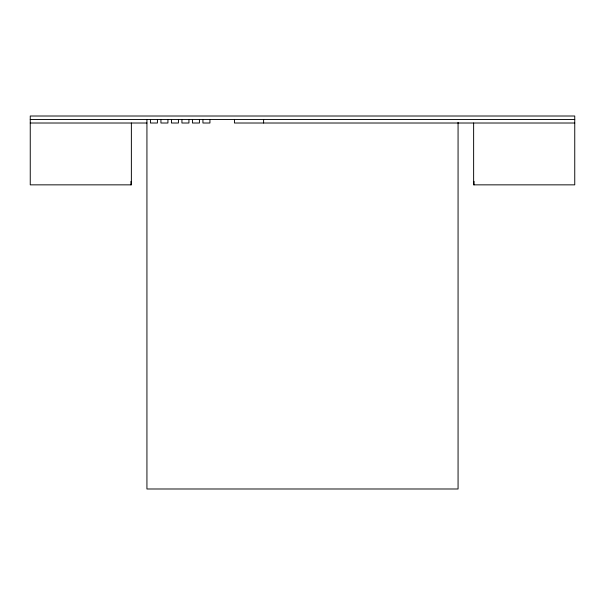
<?xml version="1.0" encoding="UTF-8"?>
<svg xmlns="http://www.w3.org/2000/svg" width="605" height="605" viewBox="0 0 605 605"><rect width="100%" height="100%" fill="white"/><g stroke="black" fill="none" stroke-linecap="round" stroke-linejoin="round"><path stroke-width="0.91" d="M30.25 119.51L574.75 119.51M30.25 123.012L146.932 123.012M574.75 123.012L234.438 123.012L234.438 119.51M474.017 181.349L474.017 184.85M473.632 123.012L473.632 184.85L574.75 184.85L574.75 116.009L30.25 116.009L30.25 184.85L131.368 184.85L131.368 123.012M458.068 122.346L458.068 488.991L146.932 488.991L146.932 119.51M263.606 119.51L263.606 123.012M209.935 119.51L209.935 123.012L202.932 123.012L202.932 119.51M199.431 119.51L199.431 123.012L192.435 123.012L192.435 119.51M188.934 119.51L188.934 123.012L181.931 123.012L181.931 119.51M178.43 119.51L178.43 123.012L171.434 123.012L171.434 119.51M167.933 119.51L167.933 123.012L160.93 123.012L160.93 119.51M157.429 119.51L157.429 123.012L150.426 123.012L150.426 119.51M130.982 181.349L130.982 184.85"/></g></svg>
